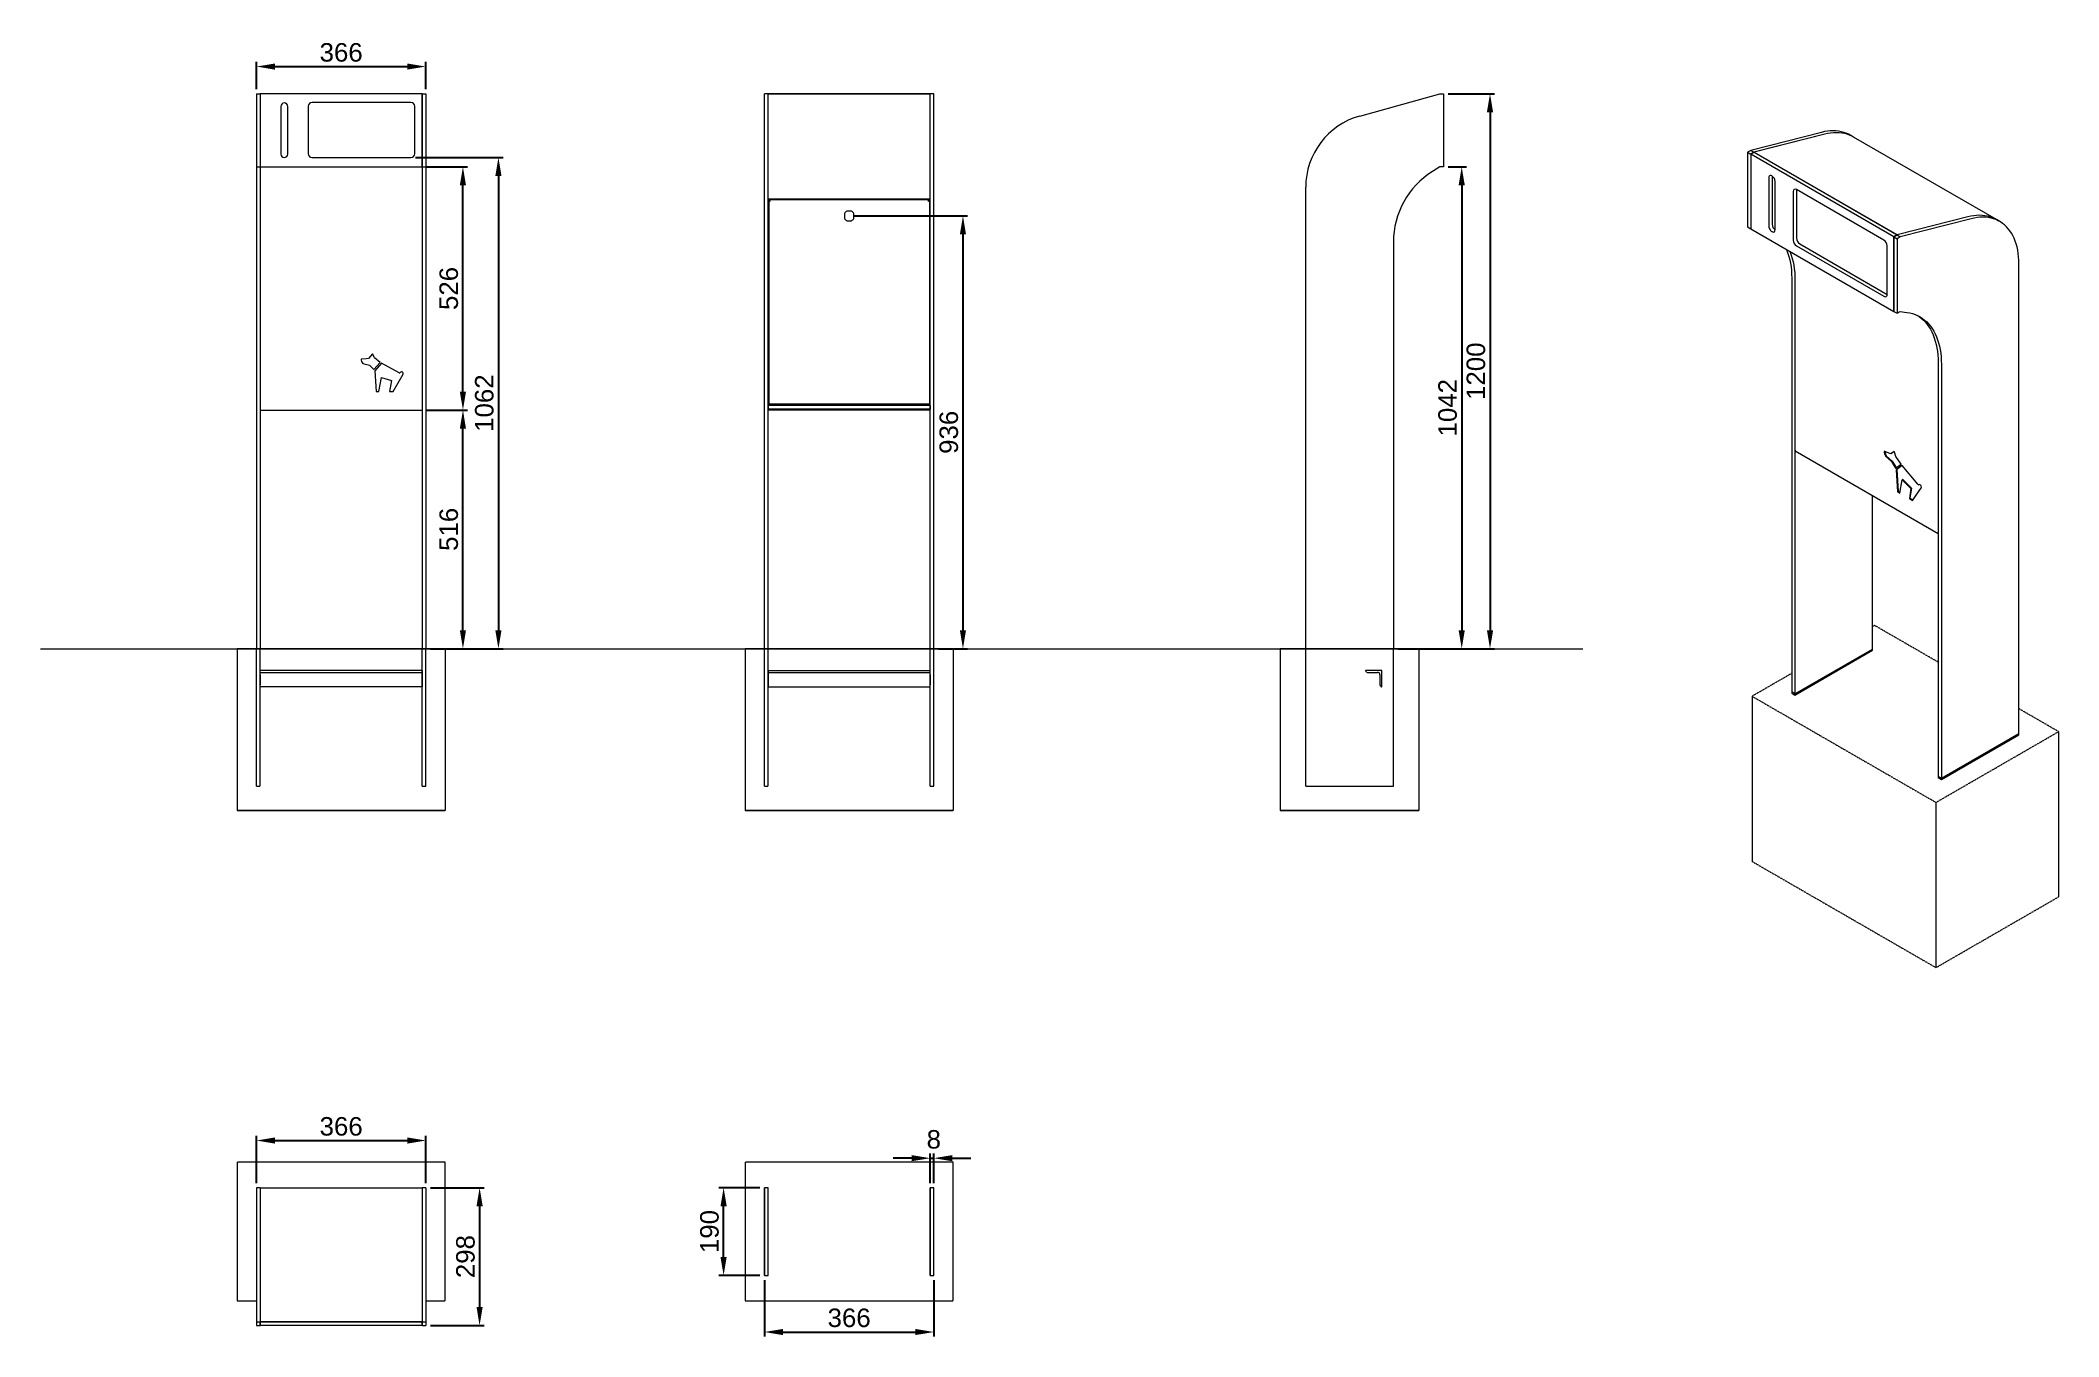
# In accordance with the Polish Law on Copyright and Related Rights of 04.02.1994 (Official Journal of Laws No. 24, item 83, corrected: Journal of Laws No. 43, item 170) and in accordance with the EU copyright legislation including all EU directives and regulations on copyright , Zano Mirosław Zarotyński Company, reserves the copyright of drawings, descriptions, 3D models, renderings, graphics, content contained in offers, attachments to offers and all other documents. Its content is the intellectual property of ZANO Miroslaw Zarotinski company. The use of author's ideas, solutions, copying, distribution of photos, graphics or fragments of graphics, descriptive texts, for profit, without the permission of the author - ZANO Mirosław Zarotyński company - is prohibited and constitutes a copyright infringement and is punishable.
# Model space of a CAD drawing. Header units: millimetres. Extents: x 6823 to 11186, y 1458 to 4261.
import ezdxf

# ---------------------------------------------------------------- set-up
doc = ezdxf.new("R2010")
doc.units = ezdxf.units.MM
doc.linetypes.add('HIDDEN', pattern=[1.905, 1.27, -0.635])
for name, color, linetype, lineweight in [('ZANO_R', 7, 'Continuous', 0), ('ZANO_R_przerywana', 7, 'HIDDEN', 0), ('ZANO_W', 1, 'Continuous', 0)]:
    doc.layers.add(name, color=color, linetype=linetype, lineweight=lineweight)
doc.styles.get("Standard").update_dxf_attribs({"font": 'ARIALUNI.TTF'})
doc.dimstyles.new('pl i ang', dxfattribs={"dimtxt": 50, "dimasz": 50, "dimexe": 1.25, "dimexo": 0.625, "dimgap": 10, "dimtad": 1, "dimtoh": 1, "dimtxsty": 'Standard', "dimcen": 2.5, "dimclrd": 1, "dimclre": 1, "dimclrt": 1, "dimadec": 0, "dimazin": 0, "dimtfac": 1, "dimtmove": 0, "dimatfit": 3, "dimfxl": 1, "dimarcsym": 1})

# ---------------------------------------------------------------- blocks, each defined once
blk = doc.blocks.new('*D402')
at = {"layer": 'ZANO_W', "color": 1, "lineweight": -2}
for p, q in [((7290, 4155.5), (7290, 4214.3)), ((7330, 4204.3), (7616, 4204.3)), ((7656, 4155.5), (7656, 4214.3))]:
    blk.add_line(p, q, dxfattribs=at)
at = {"layer": 'ZANO_W', "color": 1}
for points in [[(7330, 4210.9), (7330, 4197.6), (7290, 4204.3)], [(7616, 4197.6), (7616, 4210.9), (7656, 4204.3)]]:
    blk.add_solid(points, dxfattribs=at)
at = {"layer": 'ZANO_W', "color": 1, "insert": (7473, 4234.7), "char_height": 40, "attachment_point": 5}
blk.add_mtext('366', dxfattribs=at)
blk = doc.blocks.new('*D403')
at = {"layer": 'ZANO_W', "color": 1, "lineweight": -2}
for p, q in [((7658, 3461.4), (7746.3, 3461.4)), ((7736.3, 2985.5), (7736.3, 3421.4)), ((7666, 2945.5), (7746.3, 2945.5))]:
    blk.add_line(p, q, dxfattribs=at)
at = {"layer": 'ZANO_W', "color": 1}
for points in [[(7742.9, 3421.4), (7729.6, 3421.4), (7736.3, 3461.4)], [(7729.6, 2985.5), (7742.9, 2985.5), (7736.3, 2945.5)]]:
    blk.add_solid(points, dxfattribs=at)
at = {"layer": 'ZANO_W', "color": 1, "insert": (7705.8, 3203.5), "char_height": 40, "attachment_point": 5, "rotation": 90}
blk.add_mtext('516', dxfattribs=at)
blk = doc.blocks.new('*D404')
at = {"layer": 'ZANO_W', "color": 1, "lineweight": -2}
for p, q in [((7658, 3987.4), (7746.3, 3987.4)), ((7736.3, 3501.4), (7736.3, 3947.4)), ((7658, 3461.4), (7746.3, 3461.4))]:
    blk.add_line(p, q, dxfattribs=at)
at = {"layer": 'ZANO_W', "color": 1}
for points in [[(7742.9, 3947.4), (7729.6, 3947.4), (7736.3, 3987.4)], [(7729.6, 3501.4), (7742.9, 3501.4), (7736.3, 3461.4)]]:
    blk.add_solid(points, dxfattribs=at)
at = {"layer": 'ZANO_W', "color": 1, "insert": (7705.8, 3724.4), "char_height": 40, "attachment_point": 5, "rotation": 90}
blk.add_mtext('526', dxfattribs=at)
blk = doc.blocks.new('*D405')
at = {"layer": 'ZANO_W', "color": 1, "lineweight": -2}
for p, q in [((7634, 4007.5), (7823, 4007.5)), ((7813, 3967.5), (7813, 2985.5)), ((7666, 2945.5), (7823, 2945.5))]:
    blk.add_line(p, q, dxfattribs=at)
at = {"layer": 'ZANO_W', "color": 1}
for points in [[(7819.7, 3967.5), (7806.3, 3967.5), (7813, 4007.5)], [(7806.3, 2985.5), (7819.7, 2985.5), (7813, 2945.5)]]:
    blk.add_solid(points, dxfattribs=at)
at = {"layer": 'ZANO_W', "color": 1, "insert": (7782.6, 3476.5), "char_height": 40, "attachment_point": 5, "rotation": 90}
blk.add_mtext('1062', dxfattribs=at)
blk = doc.blocks.new('*D406')
at = {"layer": 'ZANO_W', "color": 1, "lineweight": -2}
for p, q in [((8581.2, 3881.2), (8827.3, 3881.2)), ((8817.3, 3841.2), (8817.3, 2985.5)), ((8764.2, 2945.5), (8827.3, 2945.5))]:
    blk.add_line(p, q, dxfattribs=at)
at = {"layer": 'ZANO_W', "color": 1}
for points in [[(8823.9, 3841.2), (8810.6, 3841.2), (8817.3, 3881.2)], [(8810.6, 2985.5), (8823.9, 2985.5), (8817.3, 2945.5)]]:
    blk.add_solid(points, dxfattribs=at)
at = {"layer": 'ZANO_W', "color": 1, "insert": (8786.8, 3413.3), "char_height": 40, "attachment_point": 5, "rotation": 90}
blk.add_mtext('936', dxfattribs=at)
blk = doc.blocks.new('*D407')
at = {"layer": 'ZANO_W', "color": 1, "lineweight": -2}
for p, q in [((9866.2, 3987.4), (9905.5, 3987.4)), ((9895.5, 3947.4), (9895.5, 2985.5)), ((9757.8, 2945.5), (9905.5, 2945.5))]:
    blk.add_line(p, q, dxfattribs=at)
at = {"layer": 'ZANO_W', "color": 1}
for points in [[(9902.2, 3947.4), (9888.8, 3947.4), (9895.5, 3987.4)], [(9888.8, 2985.5), (9902.2, 2985.5), (9895.5, 2945.5)]]:
    blk.add_solid(points, dxfattribs=at)
at = {"layer": 'ZANO_W', "color": 1, "insert": (9865.1, 3466.5), "char_height": 40, "attachment_point": 5, "rotation": 90}
blk.add_mtext('1042', dxfattribs=at)
blk = doc.blocks.new('*D408')
at = {"layer": 'ZANO_W', "color": 1, "lineweight": -2}
for p, q in [((9866.2, 4145.5), (9966.7, 4145.5)), ((9956.7, 4105.5), (9956.7, 2985.5)), ((9757.8, 2945.5), (9966.7, 2945.5))]:
    blk.add_line(p, q, dxfattribs=at)
at = {"layer": 'ZANO_W', "color": 1}
for points in [[(9963.4, 4105.5), (9950, 4105.5), (9956.7, 4145.5)], [(9950, 2985.5), (9963.4, 2985.5), (9956.7, 2945.5)]]:
    blk.add_solid(points, dxfattribs=at)
at = {"layer": 'ZANO_W', "color": 1, "insert": (9926.3, 3545.5), "char_height": 40, "attachment_point": 5, "rotation": 90}
blk.add_mtext('1200', dxfattribs=at)
blk = doc.blocks.new('*D411')
at = {"layer": 'ZANO_W', "color": 1, "lineweight": -2}
for p, q in [((7290, 1789.9), (7290, 1891.9)), ((7330, 1881.9), (7616, 1881.9)), ((7656, 1789.9), (7656, 1891.9))]:
    blk.add_line(p, q, dxfattribs=at)
at = {"layer": 'ZANO_W', "color": 1}
for points in [[(7330, 1888.6), (7330, 1875.2), (7290, 1881.9)], [(7616, 1875.2), (7616, 1888.6), (7656, 1881.9)]]:
    blk.add_solid(points, dxfattribs=at)
at = {"layer": 'ZANO_W', "color": 1, "insert": (7473, 1912.3), "char_height": 40, "attachment_point": 5}
blk.add_mtext('366', dxfattribs=at)
blk = doc.blocks.new('*D412')
at = {"layer": 'ZANO_W', "color": 1, "lineweight": -2}
for p, q in [((7666, 1779.9), (7782.3, 1779.9)), ((7772.3, 1739.9), (7772.3, 1521.9)), ((7666, 1481.9), (7782.3, 1481.9))]:
    blk.add_line(p, q, dxfattribs=at)
at = {"layer": 'ZANO_W', "color": 1}
for points in [[(7779, 1739.9), (7765.7, 1739.9), (7772.3, 1779.9)], [(7765.7, 1521.9), (7779, 1521.9), (7772.3, 1481.9)]]:
    blk.add_solid(points, dxfattribs=at)
at = {"layer": 'ZANO_W', "color": 1, "insert": (7741.9, 1630.9), "char_height": 40, "attachment_point": 5, "rotation": 90}
blk.add_mtext('298', dxfattribs=at)
blk = doc.blocks.new('*D413')
at = {"layer": 'ZANO_W', "color": 1, "lineweight": -2}
for p, q in [((8378.2, 1779.9), (8289.8, 1779.9)), ((8299.8, 1630.3), (8299.8, 1739.9)), ((8378.2, 1590.3), (8289.8, 1590.3))]:
    blk.add_line(p, q, dxfattribs=at)
at = {"layer": 'ZANO_W', "color": 1}
for points in [[(8306.5, 1739.9), (8293.1, 1739.9), (8299.8, 1779.9)], [(8293.1, 1630.3), (8306.5, 1630.3), (8299.8, 1590.3)]]:
    blk.add_solid(points, dxfattribs=at)
at = {"layer": 'ZANO_W', "color": 1, "insert": (8269.4, 1685.1), "char_height": 40, "attachment_point": 5, "rotation": 90}
blk.add_mtext('190', dxfattribs=at)
blk = doc.blocks.new('*D414')
at = {"layer": 'ZANO_W', "color": 1, "lineweight": -2}
for p, q in [((8388.2, 1580.3), (8388.2, 1457.8)), ((8754.2, 1580.3), (8754.2, 1457.8)), ((8428.2, 1467.8), (8714.2, 1467.8))]:
    blk.add_line(p, q, dxfattribs=at)
at = {"layer": 'ZANO_W', "color": 1}
for points in [[(8428.2, 1474.5), (8428.2, 1461.2), (8388.2, 1467.8)], [(8714.2, 1461.2), (8714.2, 1474.5), (8754.2, 1467.8)]]:
    blk.add_solid(points, dxfattribs=at)
at = {"layer": 'ZANO_W', "color": 1, "insert": (8571.2, 1498.3), "char_height": 40, "attachment_point": 5}
blk.add_mtext('366', dxfattribs=at)
blk = doc.blocks.new('*D416')
at = {"layer": 'ZANO_W', "color": 1, "lineweight": -2}
for p, q in [((8706.2, 1843.7), (8666.2, 1843.7)), ((8746.2, 1789.9), (8746.2, 1853.7)), ((8746.2, 1843.7), (8754.2, 1843.7)), ((8754.2, 1789.9), (8754.2, 1853.7)), ((8794.2, 1843.7), (8834.2, 1843.7))]:
    blk.add_line(p, q, dxfattribs=at)
at = {"layer": 'ZANO_W', "color": 1}
for points in [[(8706.2, 1837.1), (8706.2, 1850.4), (8746.2, 1843.7)], [(8794.2, 1850.4), (8794.2, 1837.1), (8754.2, 1843.7)]]:
    blk.add_solid(points, dxfattribs=at)
at = {"layer": 'ZANO_W', "color": 1, "insert": (8754.2, 1884.2), "char_height": 40, "attachment_point": 5}
blk.add_mtext('8', dxfattribs=at)

msp = doc.modelspace()

# ---------------------------------------------------------------- linework, layer by layer
at = {"layer": 'ZANO_R'}
for p, q in [((7290, 4145.5), (7298, 4145.5)), ((7290, 4145.5), (7290, 3987.4)), ((7298, 4145.5), (7298, 3987.4)), ((7648, 4145.5), (7298, 4145.5)), ((7298, 4145.5), (7298, 3987.4)), ((7648, 4145.5), (7656, 4145.5)), ((7648, 4145.5), (7648, 3987.4)), ((7648, 3987.4), (7648, 4145.5)), ((7656, 4145.5), (7656, 3987.4)), ((8396.2, 4145.5), (8388.2, 4145.5)), ((8388.2, 4097.3), (8388.2, 4145.5)), ((8396.2, 4097.3), (8396.2, 4145.5)), ((8396.2, 4145.5), (8746.2, 4145.5)), ((8746.2, 4145.4), (8396.2, 4145.4)), ((8396.2, 4097.3), (8396.2, 4145.4)), ((8754.2, 4145.5), (8746.2, 4145.5)), ((8746.2, 4097.3), (8746.2, 4145.5)), ((8746.2, 4097.3), (8746.2, 4145.4)), ((8754.2, 4097.3), (8754.2, 4145.5)), ((9675.2, 4097.3), (9848.2, 4145.5)), ((9848.2, 4145.5), (9856.2, 4145.5)), ((9856.2, 4145.5), (9856.2, 3987.4)), ((7342.5, 4118), (7342.5, 4015)), ((7357.5, 4015), (7357.5, 4118)), ((7402, 4118.5), (7402, 4015.5)), ((7624, 4126.5), (7410, 4126.5)), ((7632, 4015.5), (7632, 4118.5)), ((8388.2, 3943.2), (8388.2, 4097.3)), ((8396.2, 3943.2), (8396.2, 4097.3)), ((8746.2, 3943.2), (8746.2, 4097.3)), ((8754.2, 3943.2), (8754.2, 4097.3)), ((10673.1, 4062), (10520.2, 4022.9)), ((10680.2, 4057.9), (10527.3, 4018.9)), ((10680.2, 4057.9), (10527.7, 4019)), ((10520.2, 4022.9), (10513.1, 4018.9)), ((10513.1, 4018.9), (10513.1, 3857.5)), ((10513.1, 4018.9), (10520.2, 4014.8)), ((10520.2, 4022.9), (10527.3, 4018.9)), ((10520.2, 4014.8), (10527.3, 4018.9)), ((10527.3, 4018.9), (10520.2, 4014.8)), ((10520.2, 4014.8), (10520.2, 3853.4)), ((10829.6, 3836.2), (10520.2, 4014.8)), ((10520.2, 4014.8), (10520.2, 3853.4)), ((10836.7, 3840.3), (10527.3, 4018.9)), ((10527.6, 4018.7), (10527.7, 4019)), ((10527.7, 4019), (10837, 3840.4)), ((10742.2, 4051.9), (10735.1, 4056)), ((11051.6, 3873.3), (10742.2, 4051.9)), ((7290, 3987.4), (7298, 3987.4)), ((7290, 3987.4), (7290, 3977.4)), ((7290, 3977.4), (7290, 3824.9)), ((7298, 3987.4), (7648, 3987.4)), ((7298, 3987.4), (7298, 3977.4)), ((7298, 3977.4), (7298, 3824.9)), ((7410, 4007.5), (7624, 4007.5)), ((7648, 3987.4), (7656, 3987.4)), ((7648, 3987.4), (7648, 3977.4)), ((7648, 3977.4), (7648, 3824.9)), ((7656, 3987.4), (7656, 3977.4)), ((7656, 3977.4), (7656, 3824.9)), ((9848.2, 3987.4), (9832.2, 3977.4)), ((9856.2, 3987.4), (9848.2, 3987.4)), ((9848.2, 3987.4), (9848.2, 3987.4)), ((9856.2, 3987.4), (9848.2, 3987.4)), ((9856.2, 3987.4), (9856.2, 3987.4)), ((8388.2, 2948.2), (8388.2, 3943.2)), ((8396.2, 2948.2), (8396.2, 3943.2)), ((8396.2, 3920.9), (8396.2, 3943.2)), ((8746.2, 3920.9), (8746.2, 3943.2)), ((8746.2, 2948.2), (8746.2, 3943.2)), ((8754.2, 2948.2), (8754.2, 3943.2)), ((9558.2, 2948.2), (9558.2, 3943.2)), ((10559.6, 3963.9), (10559.6, 3858.8)), ((10566.6, 3967.5), (10566.6, 3862.9)), ((10572.8, 3851.2), (10572.8, 3956.3)), ((10612.1, 3934.1), (10612.1, 3829)), ((10808.4, 3829), (10619.2, 3938.2)), ((10619.2, 3938.2), (10619.2, 3833.1)), ((8396.2, 3918.2), (8746.2, 3918.2)), ((8397.7, 3904.7), (8396.2, 3904.7)), ((8744.7, 3916.2), (8397.7, 3916.2)), ((8397.7, 3916.2), (8397.7, 3914.7)), ((8397.7, 3914.6), (8397.7, 3475.8)), ((8398.4, 3914.6), (8397.7, 3914.6)), ((8561, 3886.4), (8561, 3875.9)), ((8576.4, 3891.4), (8566, 3891.4)), ((8581.5, 3875.9), (8581.5, 3886.4)), ((8744, 3914.6), (8744.7, 3914.6)), ((8744.7, 3916.2), (8744.7, 3914.7)), ((8744.7, 3914.6), (8744.7, 3475.8)), ((8746.2, 3904.7), (8744.7, 3904.7)), ((8566, 3870.9), (8576.4, 3870.9)), ((10513.1, 3857.5), (10520.2, 3853.4)), ((10520.2, 3853.4), (10829.6, 3674.8)), ((10836.7, 3840.3), (10829.6, 3836.2)), ((10829.6, 3836.2), (10836.7, 3840.3)), ((10989.5, 3879.3), (10836.7, 3840.3)), ((10836.7, 3840.3), (10843.7, 3836.2)), ((10989.5, 3879.3), (10837, 3840.4)), ((10996.6, 3875.2), (10843.7, 3836.2)), ((11058.6, 3869.2), (11051.6, 3873.3)), ((7290, 3824.9), (7290, 2948.2)), ((7298, 3824.9), (7298, 2948.2)), ((7298, 3824.9), (7298, 3464.1)), ((7648, 3824.9), (7648, 2948.2)), ((7648, 3824.9), (7648, 3464.1)), ((7656, 3824.9), (7656, 2948.2)), ((9747.8, 3824.9), (9747.8, 2948.2)), ((10619.2, 3816.8), (10808.4, 3707.6)), ((10626.3, 3820.9), (10815.4, 3711.7)), ((10815.4, 3711.7), (10815.4, 3816.8)), ((10829.6, 3836.2), (10836.7, 3832.1)), ((10829.6, 3836.2), (10829.6, 3674.8)), ((10829.6, 3674.8), (10829.6, 3836.2)), ((10843.7, 3836.2), (10836.7, 3832.1)), ((10836.7, 3832.1), (10836.7, 3670.7)), ((11100.1, 2762), (11100.1, 3777.7)), ((10609, 3746.9), (10609, 2852)), ((10616, 3742.8), (10616, 2847.9)), ((10616, 3742.8), (10616, 3374.5)), ((10829.6, 3674.8), (10836.7, 3670.7)), ((10829.6, 3674.8), (10829.6, 3674.8)), ((10836.7, 3670.7), (10843.7, 3674.8)), ((10843.7, 3674.8), (10857.9, 3672.7)), ((7540.6, 3583), (7532.2, 3573.2)), ((7541.6, 3582.1), (7540.6, 3583)), ((7545, 3574.2), (7541.6, 3582.1)), ((7527.4, 3572.6), (7516.5, 3571.6)), ((7519.8, 3562.3), (7534, 3558.4)), ((7532.2, 3573.2), (7527.4, 3572.6)), ((7534, 3558.4), (7544, 3549.4)), ((7544, 3549.4), (7557.4, 3564.1)), ((7557.4, 3564.1), (7545, 3574.2)), ((7560.3, 3562.8), (7545.7, 3546.1)), ((7545.7, 3546.1), (7548.8, 3501.3)), ((7598.3, 3542.3), (7560.3, 3562.8)), ((7585.1, 3501.4), (7607.1, 3539.3)), ((7603.3, 3544), (7600.9, 3542.4)), ((10925.4, 3564.2), (10925.4, 2669.4)), ((10925.4, 3564.2), (10925.4, 3196)), ((10932.5, 3560.1), (10932.5, 2665.3)), ((7548.8, 3501.3), (7554.4, 3501.3)), ((7554.4, 3501.3), (7560.1, 3532.2)), ((7560.1, 3532.2), (7581.6, 3525.1)), ((7581.6, 3525.1), (7577.7, 3501.4)), ((7577.7, 3501.4), (7585.1, 3501.4)), ((7298, 3461.4), (7648, 3461.4)), ((8396.2, 3471.2), (8396.2, 3463.2)), ((8746.2, 3471.2), (8396.2, 3471.2)), ((8746.2, 3463.2), (8396.2, 3463.2)), ((8746.2, 3462.9), (8396.2, 3462.9)), ((8746.2, 3461.4), (8396.2, 3461.4)), ((8397.7, 3474.2), (8397.7, 3475.7)), ((8744.7, 3474.2), (8397.7, 3474.2)), ((8744.7, 3474.2), (8744.7, 3475.7)), ((8746.2, 3471.2), (8746.2, 3463.2)), ((10616.7, 3373), (10925.4, 3194.8)), ((10818.8, 3368.3), (10809.1, 3372.8)), ((10813.3, 3362.4), (10812, 3361.6)), ((10812, 3361.6), (10824.6, 3350.4)), ((10813.3, 3362.4), (10825.9, 3351.2)), ((10823, 3366.5), (10818.8, 3368.3)), ((10830.4, 3372.2), (10823, 3366.5)), ((10824.3, 3367.2), (10823, 3366.5)), ((10830.5, 3372), (10824.3, 3367.2)), ((10831.3, 3370.7), (10830.4, 3372.2)), ((10834.3, 3360.9), (10831.3, 3370.7)), ((10845.3, 3344.3), (10834.3, 3360.9)), ((10825.9, 3351.2), (10824.6, 3350.4)), ((10824.6, 3350.4), (10833.4, 3336.1)), ((10825.9, 3351.2), (10834.7, 3337)), ((10833.4, 3336.1), (10845.3, 3344.3)), ((10847.9, 3341.5), (10834.9, 3331.9)), ((10836.2, 3332.7), (10834.9, 3331.9)), ((10834.9, 3331.9), (10837.6, 3284.6)), ((10848, 3341.3), (10836.2, 3332.7)), ((10836.2, 3332.7), (10839, 3285.3)), ((10881.4, 3301.1), (10847.9, 3341.5)), ((10783.6, 2944.7), (10783.6, 3276.6)), ((10839, 3285.3), (10837.6, 3284.6)), ((10837.6, 3284.6), (10842.6, 3281.7)), ((10839, 3285.3), (10842.9, 3283.1)), ((10842.6, 3281.7), (10847.7, 3310.3)), ((10849, 3311.1), (10847.7, 3310.3)), ((10847.7, 3310.3), (10866.7, 3292.1)), ((10849, 3311.1), (10868, 3292.9)), ((10866.7, 3292.1), (10863.2, 3269.9)), ((10868, 3292.9), (10864.5, 3270.7)), ((10868, 3292.9), (10866.7, 3292.1)), ((10869.8, 3266.1), (10889.2, 3293.7)), ((10885.8, 3300.3), (10883.7, 3299.9)), ((10864.5, 3270.7), (10863.2, 3269.9)), ((10863.2, 3269.9), (10869.8, 3266.1)), ((10864.5, 3270.7), (10870.5, 3267.2)), ((6822.7, 2945.5), (8101.1, 2945.5)), ((7248, 2945.5), (7698, 2945.5)), ((7698, 2945.5), (7248, 2945.5)), ((7290, 2948.2), (7290, 2945.5)), ((7290, 2945.5), (7298, 2945.5)), ((7298, 2948.2), (7298, 2945.5)), ((7648, 2948.2), (7648, 2945.5)), ((7648, 2945.5), (7656, 2945.5)), ((7656, 2948.2), (7656, 2945.5)), ((7946, 2945.5), (9107.2, 2945.5)), ((8346.2, 2945.5), (8796.2, 2945.5)), ((8796.2, 2945.5), (8346.2, 2945.5)), ((8388.2, 2945.5), (8388.2, 2948.2)), ((8388.2, 2945.5), (8396.2, 2945.5)), ((8396.2, 2945.5), (8396.2, 2948.2)), ((8746.2, 2945.5), (8746.2, 2948.2)), ((8746.2, 2945.5), (8754.2, 2945.5)), ((8754.2, 2945.5), (8754.2, 2948.2)), ((9010.5, 2945.5), (10157.4, 2945.5)), ((9503, 2945.5), (9803, 2945.5)), ((9803, 2945.5), (9503, 2945.5)), ((9558.2, 2945.5), (9558.2, 2948.2)), ((9558.2, 2945.5), (9747.8, 2945.5)), ((9747.8, 2948.2), (9747.8, 2945.5)), ((10616, 2847.9), (10783.6, 2944.7)), ((10616, 2845.3), (10783.6, 2942)), ((10783.6, 2942), (10783.6, 2944.7)), ((10616, 2847.9), (10609, 2852)), ((10609, 2852), (10609, 2849.4)), ((10609, 2849.4), (10609, 2849.4)), ((10609, 2849.4), (10616, 2845.3)), ((10616, 2847.9), (10616, 2845.3)), ((10932.5, 2665.3), (11100.1, 2762)), ((10932.5, 2662.6), (11100.1, 2759.4)), ((11100.1, 2759.4), (11100.1, 2762)), ((10932.5, 2665.3), (10925.4, 2669.4)), ((10925.4, 2669.4), (10925.4, 2666.7)), ((10925.4, 2666.7), (10925.4, 2666.7)), ((10925.4, 2666.7), (10932.5, 2662.6)), ((10932.5, 2665.3), (10932.5, 2662.6)), ((7298, 1779.9), (7290, 1779.9)), ((7290, 1779.9), (7290, 1662.9)), ((7298, 1779.9), (7298, 1662.9)), ((7298, 1779.9), (7648, 1779.9)), ((7656, 1779.9), (7648, 1779.9)), ((7648, 1779.9), (7648, 1662.9)), ((7656, 1779.9), (7656, 1662.9)), ((8396.2, 1779.9), (8388.2, 1779.9)), ((8388.2, 1779.9), (8388.2, 1590.3)), ((8396.2, 1779.9), (8388.2, 1779.9)), ((8388.2, 1590.3), (8388.2, 1779.9)), ((8396.2, 1590.3), (8396.2, 1779.9)), ((8396.2, 1590.3), (8396.2, 1779.9)), ((8754.2, 1779.9), (8746.2, 1779.9)), ((8746.2, 1779.9), (8746.2, 1590.3)), ((8754.2, 1779.9), (8746.2, 1779.9)), ((8746.2, 1590.3), (8746.2, 1779.9)), ((8754.2, 1590.3), (8754.2, 1779.9)), ((8754.2, 1590.3), (8754.2, 1779.9)), ((7290, 1662.9), (7290, 1489.9)), ((7298, 1662.9), (7298, 1490.3)), ((7298, 1662.9), (7298, 1489.9)), ((7648, 1662.9), (7648, 1489.9)), ((7648, 1662.9), (7648, 1490.3)), ((7656, 1662.9), (7656, 1489.9)), ((8388.2, 1590.3), (8396.2, 1590.3)), ((8388.2, 1590.3), (8396.2, 1590.3)), ((8746.2, 1590.3), (8754.2, 1590.3)), ((8746.2, 1590.3), (8754.2, 1590.3)), ((7290, 1489.9), (7298, 1489.9)), ((7290, 1489.9), (7290, 1481.9)), ((7298, 1490.3), (7648, 1490.3)), ((7298, 1481.9), (7298, 1489.9)), ((7648, 1489.9), (7298, 1489.9)), ((7298, 1489.9), (7648, 1489.9)), ((7298, 1489.9), (7298, 1481.9)), ((7648, 1489.9), (7656, 1489.9)), ((7648, 1489.9), (7648, 1481.9)), ((7648, 1481.9), (7648, 1489.9)), ((7656, 1489.9), (7656, 1481.9)), ((7290, 1481.9), (7298, 1481.9)), ((7648, 1481.9), (7298, 1481.9)), ((7648, 1481.9), (7656, 1481.9))]:
    msp.add_line(p, q, dxfattribs=at)
at = {"layer": 'ZANO_R', "flags": 128}
for points in [[(10735.1, 4056), (10731.8, 4057.8), (10726.8, 4060.1), (10721.5, 4062), (10716, 4063.4), (10710.3, 4064.5), (10704.5, 4065.1), (10698.5, 4065.3), (10692.3, 4065.1), (10686, 4064.5), (10679.6, 4063.5), (10673.1, 4062)], [(10742.2, 4051.9), (10738.9, 4053.7), (10733.8, 4056), (10728.5, 4057.9), (10723.1, 4059.3), (10717.4, 4060.4), (10711.5, 4061), (10705.5, 4061.3), (10699.4, 4061.1), (10693.1, 4060.4), (10686.7, 4059.4), (10680.2, 4057.9)], [(10742.2, 4051.9), (10738.9, 4053.7), (10733.8, 4056), (10728.5, 4057.9), (10723.1, 4059.3), (10717.4, 4060.4), (10711.5, 4061), (10705.5, 4061.3), (10699.4, 4061.1), (10693.1, 4060.4), (10686.7, 4059.4), (10680.2, 4057.9)], [(10572.8, 3956.3), (10572.6, 3958.1), (10572.2, 3960), (10571.4, 3961.9), (10570.3, 3963.7), (10569.1, 3965.4), (10567.7, 3966.7), (10566.2, 3967.8), (10564.7, 3968.4), (10563.3, 3968.7), (10562, 3968.5), (10561, 3967.9), (10560.2, 3966.9), (10559.7, 3965.6), (10559.6, 3963.9)], [(8400.4, 3913.5), (8399.7, 3914.5), (8399, 3915.4), (8398.3, 3916), (8397.7, 3916.2)], [(8742, 3913.5), (8742.7, 3914.5), (8743.4, 3915.4), (8744.1, 3916), (8744.7, 3916.2)], [(10559.6, 3858.8), (10559.7, 3857), (10560.2, 3855.1), (10561, 3853.2), (10562, 3851.4), (10563.3, 3849.8), (10564.7, 3848.4), (10566.2, 3847.3), (10567.7, 3846.7), (10569.1, 3846.4), (10570.3, 3846.6), (10571.4, 3847.2), (10572.2, 3848.2), (10572.6, 3849.6), (10572.8, 3851.2)], [(11051.6, 3873.3), (11048.3, 3875.1), (11043.2, 3877.4), (11037.9, 3879.3), (11032.4, 3880.8), (11026.7, 3881.8), (11020.9, 3882.5), (11014.9, 3882.7), (11008.7, 3882.5), (11002.4, 3881.8), (10996, 3880.8), (10989.5, 3879.3)], [(11051.6, 3873.3), (11048.3, 3875.1), (11043.2, 3877.4), (11037.9, 3879.3), (11032.4, 3880.8), (11026.7, 3881.8), (11020.9, 3882.5), (11014.9, 3882.7), (11008.7, 3882.5), (11002.4, 3881.8), (10996, 3880.8), (10989.5, 3879.3)], [(11100.1, 3777.7), (11099.9, 3785.4), (11099.4, 3793), (11098.6, 3800.3), (11097.5, 3807.4), (11096, 3814.2), (11094.2, 3820.8), (11092.1, 3827), (11089.7, 3833), (11087, 3838.6), (11084, 3844), (11080.7, 3848.9), (11077.1, 3853.6), (11073.3, 3857.8), (11069.2, 3861.7), (11064.8, 3865.2), (11060.2, 3868.3), (11055.3, 3871), (11050.3, 3873.3), (11045, 3875.2), (11039.5, 3876.7), (11033.8, 3877.7), (11028, 3878.4), (11022, 3878.6), (11015.8, 3878.4), (11009.5, 3877.8), (11003.1, 3876.7), (10996.6, 3875.2)], [(10597.5, 3808.8), (10598.3, 3806.8), (10600.8, 3800.3), (10602.9, 3793.4), (10604.8, 3786.3), (10606.3, 3778.9), (10607.4, 3771.3), (10608.3, 3763.4), (10608.8, 3755.2), (10609, 3746.9)], [(10604.5, 3804.7), (10605.4, 3802.7), (10607.9, 3796.2), (10610, 3789.3), (10611.8, 3782.2), (10613.3, 3774.8), (10614.5, 3767.2), (10615.4, 3759.3), (10615.9, 3751.1), (10616, 3742.8)], [(10604.5, 3804.7), (10605.4, 3802.7), (10607.9, 3796.2), (10610, 3789.3), (10611.8, 3782.2), (10613.3, 3774.8), (10614.5, 3767.2), (10615.4, 3759.3), (10615.9, 3751.1), (10616, 3742.8)], [(10857.9, 3672.7), (10864, 3671.6), (10869.9, 3670.1), (10875.6, 3668.1), (10881.1, 3665.7), (10886.3, 3662.9), (10891.4, 3659.6), (10896.1, 3656), (10900.7, 3652), (10904.9, 3647.6), (10908.9, 3642.8), (10912.6, 3637.6), (10916, 3632.1), (10919, 3626.2), (10921.8, 3620), (10924.3, 3613.5), (10926.5, 3606.7), (10928.3, 3599.6), (10929.8, 3592.2), (10931, 3584.5), (10931.8, 3576.6), (10932.3, 3568.5), (10932.5, 3560.1)], [(10882.3, 3665.1), (10884.3, 3663.7), (10889.1, 3660.1), (10893.6, 3656.1), (10897.8, 3651.6), (10901.8, 3646.8), (10905.5, 3641.7), (10908.9, 3636.2), (10912, 3630.3), (10914.8, 3624.1), (10917.2, 3617.6), (10919.4, 3610.8), (10921.2, 3603.6), (10922.7, 3596.2), (10923.9, 3588.6), (10924.7, 3580.7), (10925.2, 3572.6), (10925.4, 3564.2)], [(10882.3, 3665.1), (10884.3, 3663.7), (10889.1, 3660.1), (10893.6, 3656.1), (10897.8, 3651.6), (10901.8, 3646.8), (10905.5, 3641.7), (10908.9, 3636.2), (10912, 3630.3), (10914.8, 3624.1), (10917.2, 3617.6), (10919.4, 3610.8), (10921.2, 3603.6), (10922.7, 3596.2), (10923.9, 3588.6), (10924.7, 3580.7), (10925.2, 3572.6), (10925.4, 3564.2)]]:
    msp.add_lwpolyline(points, dxfattribs=at)
at = {"layer": 'ZANO_R'}
for centre, radius, start, end in [((7350, 4118), 7.5, 0, 180), ((7410, 4118.5), 8, 90, 180), ((7624, 4118.5), 8, 0, 90), ((9718.2, 3943.2), 160, 105.5725, 180), ((7350, 4015), 7.5, 180, 0), ((7410, 4015.5), 8, 180, 270), ((7624, 4015.5), 8, 270, 0), ((9927.8, 3824.9), 180, 122.0848, 180), ((10616.5, 3934.8), 4.37, 50.7969, 189.2141), ((8397.2, 3909.9), 4.78, 48.0189, 84.0576), ((8400.8, 3918.2), 4.76, 229.995, 265.6722), ((8402.2, 3917.1), 4.04, 229.1887, 244.026), ((8571.2, 3881.2), 11.5, 116.9624, 153.0376), ((8571.2, 3881.2), 11.5, 26.9624, 63.0376), ((8745.2, 3909.9), 4.78, 95.9424, 131.9811), ((8741.6, 3918.2), 4.76, 274.3278, 310.005), ((8740.2, 3917.1), 4.04, 295.974, 310.8113), ((8571.2, 3881.2), 11.5, 206.9624, 243.0376), ((8571.2, 3881.2), 11.5, 296.9624, 333.0376), ((10581, 3863.5), 14.4, 182.5727, 235.2195), ((10627.5, 3829.7), 15.4, 182.6054, 237.395), ((10634.6, 3833.8), 15.4, 182.6054, 237.395), ((10800.1, 3816.1), 15.4, 2.6054, 57.3945), ((10811.1, 3711), 4.37, 230.7956, 9.2139), ((7526.5, 3569.9), 10.1, 169.7884, 228.4638), ((7599.5, 3544.5), 2.5, 241.6125, 302.7935), ((7604.1, 3540.8), 3.26, 333.5814, 104.5507), ((10617.6, 3374.3), 1.56, 171.3337, 237.355), ((10826.1, 3371.2), 17, 174.4941, 214.2183), ((10828.8, 3372.5), 18.4, 180.683, 213.1477), ((10883.7, 3302.6), 2.7, 213.7885, 270.1083), ((10883.9, 3295.2), 5.45, 343.8143, 69.3174)]:
    msp.add_arc(centre, radius, start, end, dxfattribs=at)
at = {"layer": 'ZANO_R_przerywana'}
for p, q in [((10788.2, 2995.7), (10783.6, 2993.1)), ((10925.4, 2916.5), (10788.2, 2995.7)), ((7248, 2945.5), (7248, 2595.5)), ((7248, 2945.5), (7248, 2595.5)), ((7290, 2648.2), (7290, 2945.5)), ((7298, 2648.2), (7298, 2945.5)), ((7648, 2648.2), (7648, 2945.5)), ((7656, 2648.2), (7656, 2945.5)), ((7698, 2945.5), (7698, 2595.5)), ((7698, 2945.5), (7698, 2595.5)), ((8346.2, 2945.5), (8346.2, 2595.5)), ((8346.2, 2945.5), (8346.2, 2595.5)), ((8388.2, 2648.2), (8388.2, 2945.5)), ((8396.2, 2648.2), (8396.2, 2945.5)), ((8746.2, 2648.2), (8746.2, 2945.5)), ((8754.2, 2648.2), (8754.2, 2945.5)), ((8796.2, 2945.5), (8796.2, 2595.5)), ((8796.2, 2945.5), (8796.2, 2595.5)), ((9503, 2945.5), (9503, 2595.5)), ((9503, 2945.5), (9503, 2595.5)), ((9558.2, 2648.2), (9558.2, 2945.5)), ((9747.8, 2648.2), (9747.8, 2945.5)), ((9803, 2945.5), (9803, 2595.5)), ((9803, 2945.5), (9803, 2595.5)), ((7298, 2863.2), (7298, 2898.2)), ((7648, 2898.2), (7298, 2898.2)), ((7298, 2894.2), (7298, 2898.2)), ((7298, 2894.2), (7648, 2894.2)), ((7298, 2889.2), (7298, 2894.2)), ((7298, 2889.2), (7298, 2867.2)), ((7648, 2898.2), (7648, 2863.2)), ((7648, 2898.2), (7648, 2894.2)), ((7648, 2894.2), (7648, 2889.2)), ((7648, 2867.2), (7648, 2889.2)), ((8396.2, 2898.2), (8746.2, 2898.2)), ((8396.2, 2898.2), (8396.2, 2894.2)), ((8396.2, 2898.2), (8396.2, 2863.2)), ((8396.2, 2894.2), (8746.2, 2894.2)), ((8396.2, 2894.2), (8396.2, 2889.2)), ((8396.2, 2867.2), (8396.2, 2889.2)), ((8746.2, 2894.2), (8746.2, 2898.2)), ((8746.2, 2863.2), (8746.2, 2898.2)), ((8746.2, 2889.2), (8746.2, 2894.2)), ((8746.2, 2889.2), (8746.2, 2867.2)), ((9722.8, 2898.2), (9687.8, 2898.2)), ((9691.8, 2894.2), (9713.8, 2894.2)), ((9718.8, 2889.2), (9718.8, 2867.2)), ((9722.8, 2863.2), (9722.8, 2898.2)), ((10609, 2892.2), (10523.1, 2842.6)), ((7298, 2863.2), (7298, 2867.2)), ((7648, 2863.2), (7298, 2863.2)), ((7648, 2867.2), (7648, 2863.2)), ((8396.2, 2867.2), (8396.2, 2863.2)), ((8396.2, 2863.2), (8746.2, 2863.2)), ((8746.2, 2863.2), (8746.2, 2867.2)), ((10523.1, 2842.6), (10523.1, 2485.4)), ((10523.1, 2842.6), (10920.8, 2613)), ((11186, 2766.1), (11100.1, 2815.7)), ((10920.8, 2613), (11186, 2766.1)), ((11186, 2766.1), (11186, 2408.8)), ((7290, 2648.2), (7298, 2648.2)), ((7648, 2648.2), (7656, 2648.2)), ((8388.2, 2648.2), (8396.2, 2648.2)), ((8746.2, 2648.2), (8754.2, 2648.2)), ((9558.2, 2648.2), (9747.8, 2648.2)), ((7248, 2595.5), (7698, 2595.5)), ((7698, 2595.5), (7248, 2595.5)), ((8346.2, 2595.5), (8796.2, 2595.5)), ((8796.2, 2595.5), (8346.2, 2595.5)), ((9503, 2595.5), (9803, 2595.5)), ((9803, 2595.5), (9503, 2595.5)), ((10920.8, 2613), (10920.8, 2255.8)), ((10523.1, 2485.4), (10920.8, 2255.8)), ((10920.8, 2255.8), (11186, 2408.8)), ((7698, 1835.1), (7248, 1835.1)), ((7248, 1835.1), (7248, 1535.1)), ((7698, 1535.1), (7698, 1835.1)), ((8346.2, 1835.1), (8346.2, 1535.1)), ((8796.2, 1835.1), (8346.2, 1835.1)), ((8796.2, 1535.1), (8796.2, 1835.1)), ((7248, 1535.1), (7290, 1535.1)), ((7656, 1535.1), (7698, 1535.1)), ((8346.2, 1535.1), (8796.2, 1535.1))]:
    msp.add_line(p, q, dxfattribs=at)
for centre, radius, start, end in [((9691.8, 2898.2), 4, 180, 270), ((9691.8, 2898.2), 4, 180, 270), ((9713.8, 2889.2), 5, 0, 90), ((9713.8, 2889.2), 5, 0, 90), ((9722.8, 2867.2), 4, 180, 270), ((9722.8, 2867.2), 4, 180, 270)]:
    msp.add_arc(centre, radius, start, end, dxfattribs=at)

# ---------------------------------------------------------------- dimensions: what is measured, and where the dimension line sits
at = {"layer": 'ZANO_W'}
for base, p1, p2, picture, middle in [((7656, 4204.3), (7290, 4145.5), (7656, 4145.5), '*D402', (7473, 4234.7)), ((7656, 1881.9), (7290, 1779.9), (7656, 1779.9), '*D411', (7473, 1912.3)), ((8754.2, 1467.8), (8388.2, 1590.3), (8754.2, 1590.3), '*D414', (8571.2, 1498.3))]:
    dim = msp.add_linear_dim(base=base, p1=p1, p2=p2, dimstyle='pl i ang', override={"dimtxt": 40, "dimasz": 40, "dimexe": 10, "dimexo": 10, "dimtoh": 0, "dimdec": 0, "dimtdec": 0, "dimtmove": 1}, dxfattribs=at)
    dim.commit()
    dim.dimension.update_dxf_attribs({"geometry": picture, "text_midpoint": middle})
for base, p1, p2, picture, middle in [((9956.7, 2945.5), (9856.2, 4145.5), (9747.8, 2945.5), '*D408', (9926.3, 3545.5)), ((7813, 2945.5), (7624, 4007.5), (7656, 2945.5), '*D405', (7782.6, 3476.5)), ((7736.3, 3987.4), (7648, 3461.4), (7648, 3987.4), '*D404', (7705.8, 3724.4)), ((9895.5, 2945.5), (9856.2, 3987.4), (9747.8, 2945.5), '*D407', (9865.1, 3466.5)), ((8817.3, 2945.5), (8571.2, 3881.2), (8754.2, 2945.5), '*D406', (8786.8, 3413.3)), ((7736.3, 3461.4), (7656, 2945.5), (7648, 3461.4), '*D403', (7705.8, 3203.5)), ((7772.3, 1481.9), (7656, 1779.9), (7656, 1481.9), '*D412', (7741.9, 1630.9)), ((8299.8, 1779.9), (8388.2, 1590.3), (8388.2, 1779.9), '*D413', (8269.4, 1685.1))]:
    dim = msp.add_linear_dim(base=base, p1=p1, p2=p2, angle=90, dimstyle='pl i ang', override={"dimtxt": 40, "dimasz": 40, "dimexe": 10, "dimexo": 10, "dimtoh": 0, "dimdec": 0, "dimtdec": 0, "dimtmove": 1}, dxfattribs=at)
    dim.commit()
    dim.dimension.update_dxf_attribs({"geometry": picture, "text_midpoint": middle})
dim = msp.add_linear_dim(base=(8754.2, 1843.7), p1=(8746.2, 1779.9), p2=(8754.2, 1779.9), dimstyle='pl i ang', override={"dimtxt": 40, "dimasz": 40, "dimexe": 10, "dimexo": 10, "dimtoh": 0, "dimdec": 0, "dimtdec": 0, "dimtmove": 1}, dxfattribs=at)
dim.commit()
dim.dimension.update_dxf_attribs({"geometry": '*D416', "text_midpoint": (8754.2, 1853.7), "dimtype": 160})

doc.saveas('drawing.dxf')
